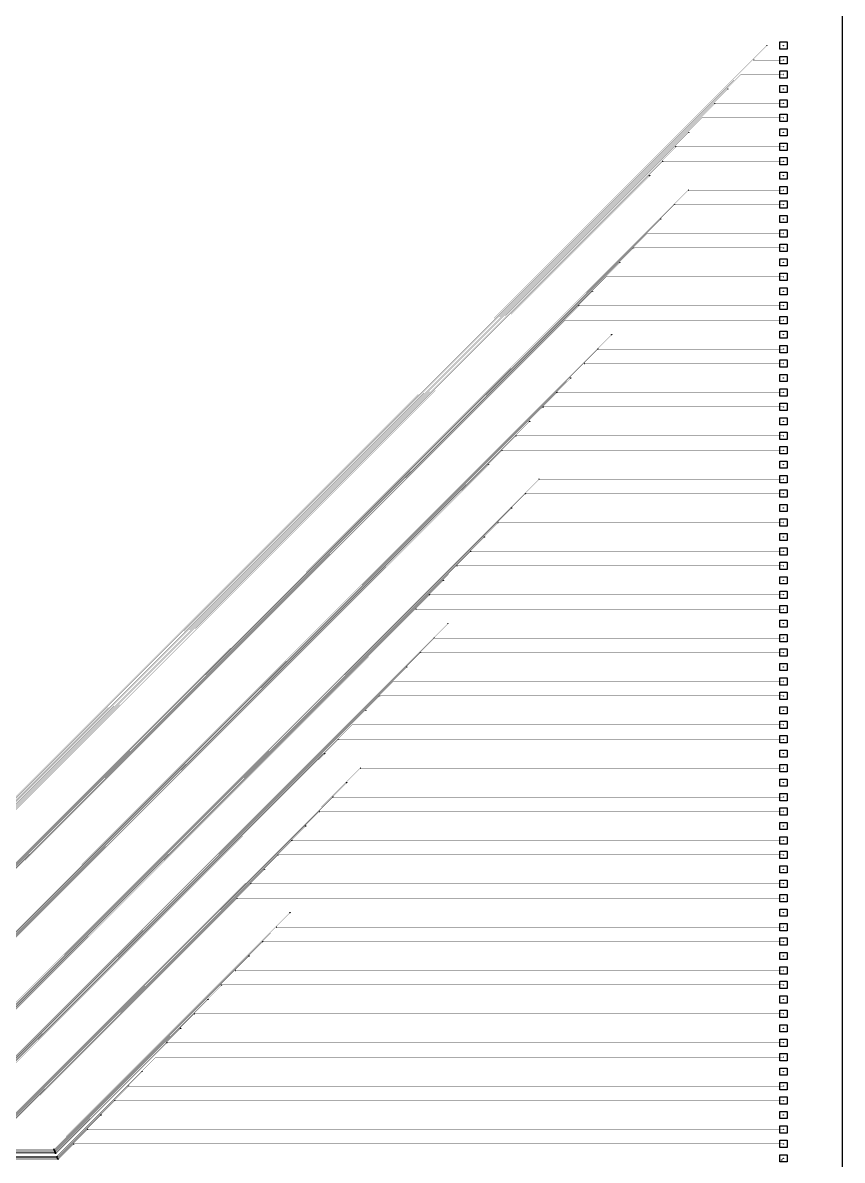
# Model space of a CAD drawing. Extents: x -22715 to 22715, y -22715 to 22715.
# Drawn here: x 11369 to 22715, y -3926 to 11816 of the extents above; entities that cross this region are included whole.
import ezdxf

# ---------------------------------------------------------------- set-up
doc = ezdxf.new("R2010")
doc.units = 0
doc.layers.add('L0D0_0', color=2, linetype='CONTINUOUS')

# ---------------------------------------------------------------- blocks, each defined once
blk = doc.blocks.new('BOND_PADS__150__2')
at = {"layer": 'L0D0_0'}
for points in [[(-1.5, 300.5), (-1.5, 301.5), (-0.5, 301.5), (-0.5, 300.5)], [(-1.5, 298.5), (-1.5, 299.5), (-0.5, 299.5), (-0.5, 298.5)], [(-1.5, 296.5), (-1.5, 297.5), (-0.5, 297.5), (-0.5, 296.5)], [(-1.5, 294.5), (-1.5, 295.5), (-0.5, 295.5), (-0.5, 294.5)], [(-1.5, 292.5), (-1.5, 293.5), (-0.5, 293.5), (-0.5, 292.5)], [(-1.5, 290.5), (-1.5, 291.5), (-0.5, 291.5), (-0.5, 290.5)], [(-1.5, 288.5), (-1.5, 289.5), (-0.5, 289.5), (-0.5, 288.5)], [(-1.5, 286.5), (-1.5, 287.5), (-0.5, 287.5), (-0.5, 286.5)], [(-1.5, 284.5), (-1.5, 285.5), (-0.5, 285.5), (-0.5, 284.5)], [(-1.5, 282.5), (-1.5, 283.5), (-0.5, 283.5), (-0.5, 282.5)], [(-1.5, 280.5), (-1.5, 281.5), (-0.5, 281.5), (-0.5, 280.5)], [(-1.5, 278.5), (-1.5, 279.5), (-0.5, 279.5), (-0.5, 278.5)], [(-1.5, 276.5), (-1.5, 277.5), (-0.5, 277.5), (-0.5, 276.5)], [(-1.5, 274.5), (-1.5, 275.5), (-0.5, 275.5), (-0.5, 274.5)], [(-1.5, 272.5), (-1.5, 273.5), (-0.5, 273.5), (-0.5, 272.5)], [(-1.5, 270.5), (-1.5, 271.5), (-0.5, 271.5), (-0.5, 270.5)], [(-1.5, 268.5), (-1.5, 269.5), (-0.5, 269.5), (-0.5, 268.5)], [(-1.5, 266.5), (-1.5, 267.5), (-0.5, 267.5), (-0.5, 266.5)], [(-1.5, 264.5), (-1.5, 265.5), (-0.5, 265.5), (-0.5, 264.5)], [(-1.5, 262.5), (-1.5, 263.5), (-0.5, 263.5), (-0.5, 262.5)], [(-1.5, 260.5), (-1.5, 261.5), (-0.5, 261.5), (-0.5, 260.5)], [(-1.5, 258.5), (-1.5, 259.5), (-0.5, 259.5), (-0.5, 258.5)], [(-1.5, 256.5), (-1.5, 257.5), (-0.5, 257.5), (-0.5, 256.5)], [(-1.5, 254.5), (-1.5, 255.5), (-0.5, 255.5), (-0.5, 254.5)], [(-1.5, 252.5), (-1.5, 253.5), (-0.5, 253.5), (-0.5, 252.5)], [(-1.5, 250.5), (-1.5, 251.5), (-0.5, 251.5), (-0.5, 250.5)], [(-1.5, 248.5), (-1.5, 249.5), (-0.5, 249.5), (-0.5, 248.5)], [(-1.5, 246.5), (-1.5, 247.5), (-0.5, 247.5), (-0.5, 246.5)], [(-1.5, 244.5), (-1.5, 245.5), (-0.5, 245.5), (-0.5, 244.5)], [(-1.5, 242.5), (-1.5, 243.5), (-0.5, 243.5), (-0.5, 242.5)], [(-1.5, 240.5), (-1.5, 241.5), (-0.5, 241.5), (-0.5, 240.5)], [(-1.5, 238.5), (-1.5, 239.5), (-0.5, 239.5), (-0.5, 238.5)], [(-1.5, 236.5), (-1.5, 237.5), (-0.5, 237.5), (-0.5, 236.5)], [(-1.5, 234.5), (-1.5, 235.5), (-0.5, 235.5), (-0.5, 234.5)], [(-1.5, 232.5), (-1.5, 233.5), (-0.5, 233.5), (-0.5, 232.5)], [(-1.5, 230.5), (-1.5, 231.5), (-0.5, 231.5), (-0.5, 230.5)], [(-1.5, 228.5), (-1.5, 229.5), (-0.5, 229.5), (-0.5, 228.5)], [(-1.5, 226.5), (-1.5, 227.5), (-0.5, 227.5), (-0.5, 226.5)], [(-1.5, 224.5), (-1.5, 225.5), (-0.5, 225.5), (-0.5, 224.5)], [(-1.5, 222.5), (-1.5, 223.5), (-0.5, 223.5), (-0.5, 222.5)], [(-1.5, 220.5), (-1.5, 221.5), (-0.5, 221.5), (-0.5, 220.5)], [(-1.5, 218.5), (-1.5, 219.5), (-0.5, 219.5), (-0.5, 218.5)], [(-1.5, 216.5), (-1.5, 217.5), (-0.5, 217.5), (-0.5, 216.5)], [(-1.5, 214.5), (-1.5, 215.5), (-0.5, 215.5), (-0.5, 214.5)], [(-1.5, 212.5), (-1.5, 213.5), (-0.5, 213.5), (-0.5, 212.5)], [(-1.5, 210.5), (-1.5, 211.5), (-0.5, 211.5), (-0.5, 210.5)], [(-1.5, 208.5), (-1.5, 209.5), (-0.5, 209.5), (-0.5, 208.5)], [(-1.5, 206.5), (-1.5, 207.5), (-0.5, 207.5), (-0.5, 206.5)], [(-1.5, 204.5), (-1.5, 205.5), (-0.5, 205.5), (-0.5, 204.5)], [(-1.5, 202.5), (-1.5, 203.5), (-0.5, 203.5), (-0.5, 202.5)], [(-1.5, 200.5), (-1.5, 201.5), (-0.5, 201.5), (-0.5, 200.5)], [(-1.5, 198.5), (-1.5, 199.5), (-0.5, 199.5), (-0.5, 198.5)], [(-1.5, 196.5), (-1.5, 197.5), (-0.5, 197.5), (-0.5, 196.5)], [(-1.5, 194.5), (-1.5, 195.5), (-0.5, 195.5), (-0.5, 194.5)], [(-1.5, 192.5), (-1.5, 193.5), (-0.5, 193.5), (-0.5, 192.5)], [(-1.5, 190.5), (-1.5, 191.5), (-0.5, 191.5), (-0.5, 190.5)], [(-1.5, 188.5), (-1.5, 189.5), (-0.5, 189.5), (-0.5, 188.5)], [(-1.5, 186.5), (-1.5, 187.5), (-0.5, 187.5), (-0.5, 186.5)], [(-1.5, 184.5), (-1.5, 185.5), (-0.5, 185.5), (-0.5, 184.5)], [(-1.5, 182.5), (-1.5, 183.5), (-0.5, 183.5), (-0.5, 182.5)], [(-1.5, 180.5), (-1.5, 181.5), (-0.5, 181.5), (-0.5, 180.5)], [(-1.5, 178.5), (-1.5, 179.5), (-0.5, 179.5), (-0.5, 178.5)], [(-1.5, 176.5), (-1.5, 177.5), (-0.5, 177.5), (-0.5, 176.5)], [(-1.5, 174.5), (-1.5, 175.5), (-0.5, 175.5), (-0.5, 174.5)], [(-1.5, 172.5), (-1.5, 173.5), (-0.5, 173.5), (-0.5, 172.5)], [(-1.5, 170.5), (-1.5, 171.5), (-0.5, 171.5), (-0.5, 170.5)], [(-1.5, 168.5), (-1.5, 169.5), (-0.5, 169.5), (-0.5, 168.5)], [(-1.5, 166.5), (-1.5, 167.5), (-0.5, 167.5), (-0.5, 166.5)], [(-1.5, 164.5), (-1.5, 165.5), (-0.5, 165.5), (-0.5, 164.5)], [(-1.5, 162.5), (-1.5, 163.5), (-0.5, 163.5), (-0.5, 162.5)], [(-1.5, 160.5), (-1.5, 161.5), (-0.5, 161.5), (-0.5, 160.5)], [(-1.5, 158.5), (-1.5, 159.5), (-0.5, 159.5), (-0.5, 158.5)], [(-1.5, 156.5), (-1.5, 157.5), (-0.5, 157.5), (-0.5, 156.5)], [(-1.5, 154.5), (-1.5, 155.5), (-0.5, 155.5), (-0.5, 154.5)], [(-1.5, 152.5), (-1.5, 153.5), (-0.5, 153.5), (-0.5, 152.5)], [(-1.5, 150.5), (-1.5, 151.5), (-0.5, 151.5), (-0.5, 150.5)], [(-1.5, 148.5), (-1.5, 149.5), (-0.5, 149.5), (-0.5, 148.5)], [(-1.5, 146.5), (-1.5, 147.5), (-0.5, 147.5), (-0.5, 146.5)]]:
    blk.add_lwpolyline(points, close=True, dxfattribs=at)

msp = doc.modelspace()

# ---------------------------------------------------------------- linework, layer by layer
at = {"layer": 'L0D0_0'}
for points in [[(-22715, -22715), (-22715, 22715), (22715, 22715), (22715, -22715)], [(21670, 11498.3), (21668.6, 11499.2), (21668.6, 11500.8), (21670, 11501.7), (21671.5, 11500.8), (21671.5, 11499.2)], [(21670, 11498.3), (21668.6, 11499.2), (21668.6, 11500.8), (21670, 11501.7), (21671.5, 11500.8), (21671.5, 11499.2)], [(21900, 11498.3), (21898.5, 11499.2), (21898.5, 11500.8), (21900, 11501.7), (21901.4, 11500.8), (21901.4, 11499.2)], [(21490, 11298.3), (21488.6, 11299.2), (21488.6, 11300.8), (21490, 11301.7), (21491.5, 11300.8), (21491.5, 11299.2)], [(21490, 11298.3), (21488.6, 11299.2), (21488.6, 11300.8), (21490, 11301.7), (21491.5, 11300.8), (21491.5, 11299.2)], [(21900, 11298.3), (21898.5, 11299.2), (21898.5, 11300.8), (21900, 11301.7), (21901.4, 11300.8), (21901.4, 11299.2)], [(21310, 11098.3), (21308.6, 11099.2), (21308.6, 11100.8), (21310, 11101.7), (21311.5, 11100.8), (21311.5, 11099.2)], [(21310, 11098.3), (21308.6, 11099.2), (21308.6, 11100.8), (21310, 11101.7), (21311.5, 11100.8), (21311.5, 11099.2)], [(21900, 11098.3), (21898.5, 11099.2), (21898.5, 11100.8), (21900, 11101.7), (21901.4, 11100.8), (21901.4, 11099.2)], [(21130, 10898.3), (21128.6, 10899.2), (21128.6, 10900.8), (21130, 10901.7), (21131.5, 10900.8), (21131.5, 10899.2)], [(21130, 10898.3), (21128.6, 10899.2), (21128.6, 10900.8), (21130, 10901.7), (21131.5, 10900.8), (21131.5, 10899.2)], [(21900, 10898.3), (21898.5, 10899.2), (21898.5, 10900.8), (21900, 10901.7), (21901.4, 10900.8), (21901.4, 10899.2)], [(20950, 10698.3), (20948.6, 10699.2), (20948.6, 10700.8), (20950, 10701.7), (20951.5, 10700.8), (20951.5, 10699.2)], [(20950, 10698.3), (20948.6, 10699.2), (20948.6, 10700.8), (20950, 10701.7), (20951.5, 10700.8), (20951.5, 10699.2)], [(21900, 10698.3), (21898.5, 10699.2), (21898.5, 10700.8), (21900, 10701.7), (21901.4, 10700.8), (21901.4, 10699.2)], [(20770, 10498.3), (20768.6, 10499.2), (20768.6, 10500.8), (20770, 10501.7), (20771.5, 10500.8), (20771.5, 10499.2)], [(20770, 10498.3), (20768.6, 10499.2), (20768.6, 10500.8), (20770, 10501.7), (20771.5, 10500.8), (20771.5, 10499.2)], [(21900, 10498.3), (21898.5, 10499.2), (21898.5, 10500.8), (21900, 10501.7), (21901.4, 10500.8), (21901.4, 10499.2)], [(20590, 10298.3), (20588.6, 10299.2), (20588.6, 10300.8), (20590, 10301.7), (20591.5, 10300.8), (20591.5, 10299.2)], [(20590, 10298.3), (20588.6, 10299.2), (20588.6, 10300.8), (20590, 10301.7), (20591.5, 10300.8), (20591.5, 10299.2)], [(21900, 10298.3), (21898.5, 10299.2), (21898.5, 10300.8), (21900, 10301.7), (21901.4, 10300.8), (21901.4, 10299.2)], [(20410, 10098.3), (20408.6, 10099.2), (20408.6, 10100.8), (20410, 10101.7), (20411.5, 10100.8), (20411.5, 10099.2)], [(20410, 10098.3), (20408.6, 10099.2), (20408.6, 10100.8), (20410, 10101.7), (20411.5, 10100.8), (20411.5, 10099.2)], [(21900, 10098.3), (21898.5, 10099.2), (21898.5, 10100.8), (21900, 10101.7), (21901.4, 10100.8), (21901.4, 10099.2)], [(20230, 9898.3), (20228.6, 9899.2), (20228.6, 9900.8), (20230, 9901.7), (20231.5, 9900.8), (20231.5, 9899.2)], [(20230, 9898.3), (20228.6, 9899.2), (20228.6, 9900.8), (20230, 9901.7), (20231.5, 9900.8), (20231.5, 9899.2)], [(21900, 9898.3), (21898.5, 9899.2), (21898.5, 9900.8), (21900, 9901.7), (21901.4, 9900.8), (21901.4, 9899.2)], [(20050, 9698.3), (20048.6, 9699.2), (20048.6, 9700.8), (20050, 9701.7), (20051.5, 9700.8), (20051.5, 9699.2)], [(20050, 9698.3), (20048.6, 9699.2), (20048.6, 9700.8), (20050, 9701.7), (20051.5, 9700.8), (20051.5, 9699.2)], [(21900, 9698.3), (21898.5, 9699.2), (21898.5, 9700.8), (21900, 9701.7), (21901.4, 9700.8), (21901.4, 9699.2)], [(20582.5, 9498.3), (20581.1, 9499.2), (20581.1, 9500.8), (20582.5, 9501.7), (20584, 9500.8), (20584, 9499.2)], [(20582.5, 9498.3), (20581.1, 9499.2), (20581.1, 9500.8), (20582.5, 9501.7), (20584, 9500.8), (20584, 9499.2)], [(21900, 9498.3), (21898.5, 9499.2), (21898.5, 9500.8), (21900, 9501.7), (21901.4, 9500.8), (21901.4, 9499.2)], [(20393.1, 9298.3), (20391.7, 9299.2), (20391.7, 9300.8), (20393.1, 9301.7), (20394.6, 9300.8), (20394.6, 9299.2)], [(20393.1, 9298.3), (20391.7, 9299.2), (20391.7, 9300.8), (20393.1, 9301.7), (20394.6, 9300.8), (20394.6, 9299.2)], [(21900, 9298.3), (21898.5, 9299.2), (21898.5, 9300.8), (21900, 9301.7), (21901.4, 9300.8), (21901.4, 9299.2)], [(20203.7, 9098.3), (20202.3, 9099.2), (20202.3, 9100.8), (20203.7, 9101.7), (20205.2, 9100.8), (20205.2, 9099.2)], [(20203.7, 9098.3), (20202.3, 9099.2), (20202.3, 9100.8), (20203.7, 9101.7), (20205.2, 9100.8), (20205.2, 9099.2)], [(21900, 9098.3), (21898.5, 9099.2), (21898.5, 9100.8), (21900, 9101.7), (21901.4, 9100.8), (21901.4, 9099.2)], [(20014.3, 8898.3), (20012.9, 8899.2), (20012.9, 8900.8), (20014.3, 8901.7), (20015.8, 8900.8), (20015.8, 8899.2)], [(20014.3, 8898.3), (20012.9, 8899.2), (20012.9, 8900.8), (20014.3, 8901.7), (20015.8, 8900.8), (20015.8, 8899.2)], [(21900, 8898.3), (21898.5, 8899.2), (21898.5, 8900.8), (21900, 8901.7), (21901.4, 8900.8), (21901.4, 8899.2)], [(19824.9, 8698.3), (19823.5, 8699.2), (19823.5, 8700.8), (19824.9, 8701.7), (19826.4, 8700.8), (19826.4, 8699.2)], [(19824.9, 8698.3), (19823.5, 8699.2), (19823.5, 8700.8), (19824.9, 8701.7), (19826.4, 8700.8), (19826.4, 8699.2)], [(21900, 8698.3), (21898.5, 8699.2), (21898.5, 8700.8), (21900, 8701.7), (21901.4, 8700.8), (21901.4, 8699.2)], [(19635.5, 8498.3), (19634.1, 8499.2), (19634.1, 8500.8), (19635.5, 8501.7), (19637, 8500.8), (19637, 8499.2)], [(19635.5, 8498.3), (19634.1, 8499.2), (19634.1, 8500.8), (19635.5, 8501.7), (19637, 8500.8), (19637, 8499.2)], [(21900, 8498.3), (21898.5, 8499.2), (21898.5, 8500.8), (21900, 8501.7), (21901.4, 8500.8), (21901.4, 8499.2)], [(19446.1, 8298.3), (19444.7, 8299.2), (19444.7, 8300.8), (19446.1, 8301.7), (19447.6, 8300.8), (19447.6, 8299.2)], [(19446.1, 8298.3), (19444.7, 8299.2), (19444.7, 8300.8), (19446.1, 8301.7), (19447.6, 8300.8), (19447.6, 8299.2)], [(21900, 8298.3), (21898.5, 8299.2), (21898.5, 8300.8), (21900, 8301.7), (21901.4, 8300.8), (21901.4, 8299.2)], [(19256.8, 8098.3), (19255.3, 8099.2), (19255.3, 8100.8), (19256.8, 8101.7), (19258.2, 8100.8), (19258.2, 8099.2)], [(19256.8, 8098.3), (19255.3, 8099.2), (19255.3, 8100.8), (19256.8, 8101.7), (19258.2, 8100.8), (19258.2, 8099.2)], [(21900, 8098.3), (21898.5, 8099.2), (21898.5, 8100.8), (21900, 8101.7), (21901.4, 8100.8), (21901.4, 8099.2)], [(19067.4, 7898.3), (19065.9, 7899.2), (19065.9, 7900.8), (19067.4, 7901.7), (19068.8, 7900.8), (19068.8, 7899.2)], [(19067.4, 7898.3), (19065.9, 7899.2), (19065.9, 7900.8), (19067.4, 7901.7), (19068.8, 7900.8), (19068.8, 7899.2)], [(21900, 7898.3), (21898.5, 7899.2), (21898.5, 7900.8), (21900, 7901.7), (21901.4, 7900.8), (21901.4, 7899.2)], [(18878, 7698.3), (18876.5, 7699.2), (18876.5, 7700.8), (18878, 7701.7), (18879.4, 7700.8), (18879.4, 7699.2)], [(18878, 7698.3), (18876.5, 7699.2), (18876.5, 7700.8), (18878, 7701.7), (18879.4, 7700.8), (18879.4, 7699.2)], [(21900, 7698.3), (21898.5, 7699.2), (21898.5, 7700.8), (21900, 7701.7), (21901.4, 7700.8), (21901.4, 7699.2)], [(19522.5, 7498.3), (19521.1, 7499.2), (19521.1, 7500.8), (19522.5, 7501.7), (19524, 7500.8), (19524, 7499.2)], [(19522.5, 7498.3), (19521.1, 7499.2), (19521.1, 7500.8), (19522.5, 7501.7), (19524, 7500.8), (19524, 7499.2)], [(21900, 7498.3), (21898.5, 7499.2), (21898.5, 7500.8), (21900, 7501.7), (21901.4, 7500.8), (21901.4, 7499.2)], [(19333.1, 7298.3), (19331.7, 7299.2), (19331.7, 7300.8), (19333.1, 7301.7), (19334.6, 7300.8), (19334.6, 7299.2)], [(19333.1, 7298.3), (19331.7, 7299.2), (19331.7, 7300.8), (19333.1, 7301.7), (19334.6, 7300.8), (19334.6, 7299.2)], [(21900, 7298.3), (21898.5, 7299.2), (21898.5, 7300.8), (21900, 7301.7), (21901.4, 7300.8), (21901.4, 7299.2)], [(19143.7, 7098.3), (19142.3, 7099.2), (19142.3, 7100.8), (19143.7, 7101.7), (19145.2, 7100.8), (19145.2, 7099.2)], [(19143.7, 7098.3), (19142.3, 7099.2), (19142.3, 7100.8), (19143.7, 7101.7), (19145.2, 7100.8), (19145.2, 7099.2)], [(21900, 7098.3), (21898.5, 7099.2), (21898.5, 7100.8), (21900, 7101.7), (21901.4, 7100.8), (21901.4, 7099.2)], [(18954.3, 6898.3), (18952.9, 6899.2), (18952.9, 6900.8), (18954.3, 6901.7), (18955.8, 6900.8), (18955.8, 6899.2)], [(18954.3, 6898.3), (18952.9, 6899.2), (18952.9, 6900.8), (18954.3, 6901.7), (18955.8, 6900.8), (18955.8, 6899.2)], [(21900, 6898.3), (21898.5, 6899.2), (21898.5, 6900.8), (21900, 6901.7), (21901.4, 6900.8), (21901.4, 6899.2)], [(18764.9, 6698.3), (18763.5, 6699.2), (18763.5, 6700.8), (18764.9, 6701.7), (18766.4, 6700.8), (18766.4, 6699.2)], [(18764.9, 6698.3), (18763.5, 6699.2), (18763.5, 6700.8), (18764.9, 6701.7), (18766.4, 6700.8), (18766.4, 6699.2)], [(21900, 6698.3), (21898.5, 6699.2), (21898.5, 6700.8), (21900, 6701.7), (21901.4, 6700.8), (21901.4, 6699.2)], [(18575.5, 6498.3), (18574.1, 6499.2), (18574.1, 6500.8), (18575.5, 6501.7), (18577, 6500.8), (18577, 6499.2)], [(18575.5, 6498.3), (18574.1, 6499.2), (18574.1, 6500.8), (18575.5, 6501.7), (18577, 6500.8), (18577, 6499.2)], [(21900, 6498.3), (21898.5, 6499.2), (21898.5, 6500.8), (21900, 6501.7), (21901.4, 6500.8), (21901.4, 6499.2)], [(18386.1, 6298.3), (18384.7, 6299.2), (18384.7, 6300.8), (18386.1, 6301.7), (18387.6, 6300.8), (18387.6, 6299.2)], [(18386.1, 6298.3), (18384.7, 6299.2), (18384.7, 6300.8), (18386.1, 6301.7), (18387.6, 6300.8), (18387.6, 6299.2)], [(21900, 6298.3), (21898.5, 6299.2), (21898.5, 6300.8), (21900, 6301.7), (21901.4, 6300.8), (21901.4, 6299.2)], [(18196.8, 6098.3), (18195.3, 6099.2), (18195.3, 6100.8), (18196.8, 6101.7), (18198.2, 6100.8), (18198.2, 6099.2)], [(18196.8, 6098.3), (18195.3, 6099.2), (18195.3, 6100.8), (18196.8, 6101.7), (18198.2, 6100.8), (18198.2, 6099.2)], [(21900, 6098.3), (21898.5, 6099.2), (21898.5, 6100.8), (21900, 6101.7), (21901.4, 6100.8), (21901.4, 6099.2)], [(18007.4, 5898.3), (18005.9, 5899.2), (18005.9, 5900.8), (18007.4, 5901.7), (18008.8, 5900.8), (18008.8, 5899.2)], [(18007.4, 5898.3), (18005.9, 5899.2), (18005.9, 5900.8), (18007.4, 5901.7), (18008.8, 5900.8), (18008.8, 5899.2)], [(21900, 5898.3), (21898.5, 5899.2), (21898.5, 5900.8), (21900, 5901.7), (21901.4, 5900.8), (21901.4, 5899.2)], [(17818, 5698.3), (17816.5, 5699.2), (17816.5, 5700.8), (17818, 5701.7), (17819.4, 5700.8), (17819.4, 5699.2)], [(17818, 5698.3), (17816.5, 5699.2), (17816.5, 5700.8), (17818, 5701.7), (17819.4, 5700.8), (17819.4, 5699.2)], [(21900, 5698.3), (21898.5, 5699.2), (21898.5, 5700.8), (21900, 5701.7), (21901.4, 5700.8), (21901.4, 5699.2)], [(18517.5, 5498.3), (18516.1, 5499.2), (18516.1, 5500.8), (18517.5, 5501.7), (18519, 5500.8), (18519, 5499.2)], [(18517.5, 5498.3), (18516.1, 5499.2), (18516.1, 5500.8), (18517.5, 5501.7), (18519, 5500.8), (18519, 5499.2)], [(21900, 5498.3), (21898.5, 5499.2), (21898.5, 5500.8), (21900, 5501.7), (21901.4, 5500.8), (21901.4, 5499.2)], [(18328.1, 5298.3), (18326.7, 5299.2), (18326.7, 5300.8), (18328.1, 5301.7), (18329.6, 5300.8), (18329.6, 5299.2)], [(18328.1, 5298.3), (18326.7, 5299.2), (18326.7, 5300.8), (18328.1, 5301.7), (18329.6, 5300.8), (18329.6, 5299.2)], [(21900, 5298.3), (21898.5, 5299.2), (21898.5, 5300.8), (21900, 5301.7), (21901.4, 5300.8), (21901.4, 5299.2)], [(18138.7, 5098.3), (18137.3, 5099.2), (18137.3, 5100.8), (18138.7, 5101.7), (18140.2, 5100.8), (18140.2, 5099.2)], [(18138.7, 5098.3), (18137.3, 5099.2), (18137.3, 5100.8), (18138.7, 5101.7), (18140.2, 5100.8), (18140.2, 5099.2)], [(21900, 5098.3), (21898.5, 5099.2), (21898.5, 5100.8), (21900, 5101.7), (21901.4, 5100.8), (21901.4, 5099.2)], [(17949.3, 4898.3), (17947.9, 4899.2), (17947.9, 4900.8), (17949.3, 4901.7), (17950.8, 4900.8), (17950.8, 4899.2)], [(17949.3, 4898.3), (17947.9, 4899.2), (17947.9, 4900.8), (17949.3, 4901.7), (17950.8, 4900.8), (17950.8, 4899.2)], [(21900, 4898.3), (21898.5, 4899.2), (21898.5, 4900.8), (21900, 4901.7), (21901.4, 4900.8), (21901.4, 4899.2)], [(17759.9, 4698.3), (17758.5, 4699.2), (17758.5, 4700.8), (17759.9, 4701.7), (17761.4, 4700.8), (17761.4, 4699.2)], [(17759.9, 4698.3), (17758.5, 4699.2), (17758.5, 4700.8), (17759.9, 4701.7), (17761.4, 4700.8), (17761.4, 4699.2)], [(21900, 4698.3), (21898.5, 4699.2), (21898.5, 4700.8), (21900, 4701.7), (21901.4, 4700.8), (21901.4, 4699.2)], [(17570.5, 4498.3), (17569.1, 4499.2), (17569.1, 4500.8), (17570.5, 4501.7), (17572, 4500.8), (17572, 4499.2)], [(17570.5, 4498.3), (17569.1, 4499.2), (17569.1, 4500.8), (17570.5, 4501.7), (17572, 4500.8), (17572, 4499.2)], [(21900, 4498.3), (21898.5, 4499.2), (21898.5, 4500.8), (21900, 4501.7), (21901.4, 4500.8), (21901.4, 4499.2)], [(17381.1, 4298.3), (17379.7, 4299.2), (17379.7, 4300.8), (17381.1, 4301.7), (17382.6, 4300.8), (17382.6, 4299.2)], [(17381.1, 4298.3), (17379.7, 4299.2), (17379.7, 4300.8), (17381.1, 4301.7), (17382.6, 4300.8), (17382.6, 4299.2)], [(21900, 4298.3), (21898.5, 4299.2), (21898.5, 4300.8), (21900, 4301.7), (21901.4, 4300.8), (21901.4, 4299.2)], [(17191.8, 4098.3), (17190.3, 4099.2), (17190.3, 4100.8), (17191.8, 4101.7), (17193.2, 4100.8), (17193.2, 4099.2)], [(17191.8, 4098.3), (17190.3, 4099.2), (17190.3, 4100.8), (17191.8, 4101.7), (17193.2, 4100.8), (17193.2, 4099.2)], [(21900, 4098.3), (21898.5, 4099.2), (21898.5, 4100.8), (21900, 4101.7), (21901.4, 4100.8), (21901.4, 4099.2)], [(17002.4, 3898.3), (17000.9, 3899.2), (17000.9, 3900.8), (17002.4, 3901.7), (17003.8, 3900.8), (17003.8, 3899.2)], [(17002.4, 3898.3), (17000.9, 3899.2), (17000.9, 3900.8), (17002.4, 3901.7), (17003.8, 3900.8), (17003.8, 3899.2)], [(21900, 3898.3), (21898.5, 3899.2), (21898.5, 3900.8), (21900, 3901.7), (21901.4, 3900.8), (21901.4, 3899.2)], [(16813, 3698.3), (16811.5, 3699.2), (16811.5, 3700.8), (16813, 3701.7), (16814.4, 3700.8), (16814.4, 3699.2)], [(16813, 3698.3), (16811.5, 3699.2), (16811.5, 3700.8), (16813, 3701.7), (16814.4, 3700.8), (16814.4, 3699.2)], [(21900, 3698.3), (21898.5, 3699.2), (21898.5, 3700.8), (21900, 3701.7), (21901.4, 3700.8), (21901.4, 3699.2)], [(17255, 3498.3), (17253.6, 3499.2), (17253.6, 3500.8), (17255, 3501.7), (17256.5, 3500.8), (17256.5, 3499.2)], [(17255, 3498.3), (17253.6, 3499.2), (17253.6, 3500.8), (17255, 3501.7), (17256.5, 3500.8), (17256.5, 3499.2)], [(21900, 3498.3), (21898.5, 3499.2), (21898.5, 3500.8), (21900, 3501.7), (21901.4, 3500.8), (21901.4, 3499.2)], [(17065.6, 3298.3), (17064.2, 3299.2), (17064.2, 3300.8), (17065.6, 3301.7), (17067.1, 3300.8), (17067.1, 3299.2)], [(17065.6, 3298.3), (17064.2, 3299.2), (17064.2, 3300.8), (17065.6, 3301.7), (17067.1, 3300.8), (17067.1, 3299.2)], [(21900, 3298.3), (21898.5, 3299.2), (21898.5, 3300.8), (21900, 3301.7), (21901.4, 3300.8), (21901.4, 3299.2)], [(16876.2, 3098.3), (16874.8, 3099.2), (16874.8, 3100.8), (16876.2, 3101.7), (16877.7, 3100.8), (16877.7, 3099.2)], [(16876.2, 3098.3), (16874.8, 3099.2), (16874.8, 3100.8), (16876.2, 3101.7), (16877.7, 3100.8), (16877.7, 3099.2)], [(21900, 3098.3), (21898.5, 3099.2), (21898.5, 3100.8), (21900, 3101.7), (21901.4, 3100.8), (21901.4, 3099.2)], [(16686.8, 2898.3), (16685.4, 2899.2), (16685.4, 2900.8), (16686.8, 2901.7), (16688.3, 2900.8), (16688.3, 2899.2)], [(16686.8, 2898.3), (16685.4, 2899.2), (16685.4, 2900.8), (16686.8, 2901.7), (16688.3, 2900.8), (16688.3, 2899.2)], [(21900, 2898.3), (21898.5, 2899.2), (21898.5, 2900.8), (21900, 2901.7), (21901.4, 2900.8), (21901.4, 2899.2)], [(16497.4, 2698.3), (16496, 2699.2), (16496, 2700.8), (16497.4, 2701.7), (16498.9, 2700.8), (16498.9, 2699.2)], [(16497.4, 2698.3), (16496, 2699.2), (16496, 2700.8), (16497.4, 2701.7), (16498.9, 2700.8), (16498.9, 2699.2)], [(21900, 2698.3), (21898.5, 2699.2), (21898.5, 2700.8), (21900, 2701.7), (21901.4, 2700.8), (21901.4, 2699.2)], [(16308, 2498.3), (16306.6, 2499.2), (16306.6, 2500.8), (16308, 2501.7), (16309.5, 2500.8), (16309.5, 2499.2)], [(16308, 2498.3), (16306.6, 2499.2), (16306.6, 2500.8), (16308, 2501.7), (16309.5, 2500.8), (16309.5, 2499.2)], [(21900, 2498.3), (21898.5, 2499.2), (21898.5, 2500.8), (21900, 2501.7), (21901.4, 2500.8), (21901.4, 2499.2)], [(16118.6, 2298.3), (16117.2, 2299.2), (16117.2, 2300.8), (16118.6, 2301.7), (16120.1, 2300.8), (16120.1, 2299.2)], [(16118.6, 2298.3), (16117.2, 2299.2), (16117.2, 2300.8), (16118.6, 2301.7), (16120.1, 2300.8), (16120.1, 2299.2)], [(21900, 2298.3), (21898.5, 2299.2), (21898.5, 2300.8), (21900, 2301.7), (21901.4, 2300.8), (21901.4, 2299.2)], [(15929.3, 2098.3), (15927.8, 2099.2), (15927.8, 2100.8), (15929.3, 2101.7), (15930.7, 2100.8), (15930.7, 2099.2)], [(15929.3, 2098.3), (15927.8, 2099.2), (15927.8, 2100.8), (15929.3, 2101.7), (15930.7, 2100.8), (15930.7, 2099.2)], [(21900, 2098.3), (21898.5, 2099.2), (21898.5, 2100.8), (21900, 2101.7), (21901.4, 2100.8), (21901.4, 2099.2)], [(15739.9, 1898.3), (15738.4, 1899.2), (15738.4, 1900.8), (15739.9, 1901.7), (15741.3, 1900.8), (15741.3, 1899.2)], [(15739.9, 1898.3), (15738.4, 1899.2), (15738.4, 1900.8), (15739.9, 1901.7), (15741.3, 1900.8), (15741.3, 1899.2)], [(21900, 1898.3), (21898.5, 1899.2), (21898.5, 1900.8), (21900, 1901.7), (21901.4, 1900.8), (21901.4, 1899.2)], [(15550.5, 1698.3), (15549, 1699.2), (15549, 1700.8), (15550.5, 1701.7), (15551.9, 1700.8), (15551.9, 1699.2)], [(15550.5, 1698.3), (15549, 1699.2), (15549, 1700.8), (15550.5, 1701.7), (15551.9, 1700.8), (15551.9, 1699.2)], [(21900, 1698.3), (21898.5, 1699.2), (21898.5, 1700.8), (21900, 1701.7), (21901.4, 1700.8), (21901.4, 1699.2)], [(16042.5, 1498.3), (16041.1, 1499.2), (16041.1, 1500.8), (16042.5, 1501.7), (16044, 1500.8), (16044, 1499.2)], [(16042.5, 1498.3), (16041.1, 1499.2), (16041.1, 1500.8), (16042.5, 1501.7), (16044, 1500.8), (16044, 1499.2)], [(21900, 1498.3), (21898.5, 1499.2), (21898.5, 1500.8), (21900, 1501.7), (21901.4, 1500.8), (21901.4, 1499.2)], [(15853.1, 1298.3), (15851.7, 1299.2), (15851.7, 1300.8), (15853.1, 1301.7), (15854.6, 1300.8), (15854.6, 1299.2)], [(15853.1, 1298.3), (15851.7, 1299.2), (15851.7, 1300.8), (15853.1, 1301.7), (15854.6, 1300.8), (15854.6, 1299.2)], [(21900, 1298.3), (21898.5, 1299.2), (21898.5, 1300.8), (21900, 1301.7), (21901.4, 1300.8), (21901.4, 1299.2)], [(15663.7, 1098.3), (15662.3, 1099.2), (15662.3, 1100.8), (15663.7, 1101.7), (15665.2, 1100.8), (15665.2, 1099.2)], [(15663.7, 1098.3), (15662.3, 1099.2), (15662.3, 1100.8), (15663.7, 1101.7), (15665.2, 1100.8), (15665.2, 1099.2)], [(21900, 1098.3), (21898.5, 1099.2), (21898.5, 1100.8), (21900, 1101.7), (21901.4, 1100.8), (21901.4, 1099.2)], [(15474.3, 898.3), (15472.9, 899.2), (15472.9, 900.8), (15474.3, 901.7), (15475.8, 900.8), (15475.8, 899.2)], [(15474.3, 898.3), (15472.9, 899.2), (15472.9, 900.8), (15474.3, 901.7), (15475.8, 900.8), (15475.8, 899.2)], [(21900, 898.3), (21898.5, 899.2), (21898.5, 900.8), (21900, 901.7), (21901.4, 900.8), (21901.4, 899.2)], [(15284.9, 698.3), (15283.5, 699.2), (15283.5, 700.8), (15284.9, 701.7), (15286.4, 700.8), (15286.4, 699.2)], [(15284.9, 698.3), (15283.5, 699.2), (15283.5, 700.8), (15284.9, 701.7), (15286.4, 700.8), (15286.4, 699.2)], [(21900, 698.3), (21898.5, 699.2), (21898.5, 700.8), (21900, 701.7), (21901.4, 700.8), (21901.4, 699.2)], [(15095.5, 498.3), (15094.1, 499.2), (15094.1, 500.8), (15095.5, 501.7), (15097, 500.8), (15097, 499.2)], [(15095.5, 498.3), (15094.1, 499.2), (15094.1, 500.8), (15095.5, 501.7), (15097, 500.8), (15097, 499.2)], [(21900, 498.3), (21898.5, 499.2), (21898.5, 500.8), (21900, 501.7), (21901.4, 500.8), (21901.4, 499.2)], [(14906.1, 298.3), (14904.7, 299.2), (14904.7, 300.8), (14906.1, 301.7), (14907.6, 300.8), (14907.6, 299.2)], [(14906.1, 298.3), (14904.7, 299.2), (14904.7, 300.8), (14906.1, 301.7), (14907.6, 300.8), (14907.6, 299.2)], [(21900, 298.3), (21898.5, 299.2), (21898.5, 300.8), (21900, 301.7), (21901.4, 300.8), (21901.4, 299.2)], [(14716.8, 98.3), (14715.3, 99.2), (14715.3, 100.8), (14716.8, 101.7), (14718.2, 100.8), (14718.2, 99.2)], [(14716.8, 98.3), (14715.3, 99.2), (14715.3, 100.8), (14716.8, 101.7), (14718.2, 100.8), (14718.2, 99.2)], [(21900, 98.3), (21898.5, 99.2), (21898.5, 100.8), (21900, 101.7), (21901.4, 100.8), (21901.4, 99.2)], [(14527.4, -101.7), (14525.9, -100.8), (14525.9, -99.2), (14527.4, -98.3), (14528.8, -99.2), (14528.8, -100.8)], [(14527.4, -101.7), (14525.9, -100.8), (14525.9, -99.2), (14527.4, -98.3), (14528.8, -99.2), (14528.8, -100.8)], [(21900, -101.7), (21898.5, -100.8), (21898.5, -99.2), (21900, -98.3), (21901.4, -99.2), (21901.4, -100.8)], [(14338, -301.7), (14336.5, -300.8), (14336.5, -299.2), (14338, -298.3), (14339.4, -299.2), (14339.4, -300.8)], [(14338, -301.7), (14336.5, -300.8), (14336.5, -299.2), (14338, -298.3), (14339.4, -299.2), (14339.4, -300.8)], [(21900, -301.7), (21898.5, -300.8), (21898.5, -299.2), (21900, -298.3), (21901.4, -299.2), (21901.4, -300.8)], [(15070, -501.7), (15068.6, -500.8), (15068.6, -499.2), (15070, -498.3), (15071.5, -499.2), (15071.5, -500.8)], [(15070, -501.7), (15068.6, -500.8), (15068.6, -499.2), (15070, -498.3), (15071.5, -499.2), (15071.5, -500.8)], [(21900, -501.7), (21898.5, -500.8), (21898.5, -499.2), (21900, -498.3), (21901.4, -499.2), (21901.4, -500.8)], [(14880.6, -701.7), (14879.2, -700.8), (14879.2, -699.2), (14880.6, -698.3), (14882.1, -699.2), (14882.1, -700.8)], [(14880.6, -701.7), (14879.2, -700.8), (14879.2, -699.2), (14880.6, -698.3), (14882.1, -699.2), (14882.1, -700.8)], [(21900, -701.7), (21898.5, -700.8), (21898.5, -699.2), (21900, -698.3), (21901.4, -699.2), (21901.4, -700.8)], [(14691.2, -901.7), (14689.8, -900.8), (14689.8, -899.2), (14691.2, -898.3), (14692.7, -899.2), (14692.7, -900.8)], [(14691.2, -901.7), (14689.8, -900.8), (14689.8, -899.2), (14691.2, -898.3), (14692.7, -899.2), (14692.7, -900.8)], [(21900, -901.7), (21898.5, -900.8), (21898.5, -899.2), (21900, -898.3), (21901.4, -899.2), (21901.4, -900.8)], [(14501.8, -1101.7), (14500.4, -1100.8), (14500.4, -1099.2), (14501.8, -1098.3), (14503.3, -1099.2), (14503.3, -1100.8)], [(14501.8, -1101.7), (14500.4, -1100.8), (14500.4, -1099.2), (14501.8, -1098.3), (14503.3, -1099.2), (14503.3, -1100.8)], [(21900, -1101.7), (21898.5, -1100.8), (21898.5, -1099.2), (21900, -1098.3), (21901.4, -1099.2), (21901.4, -1100.8)], [(14312.4, -1301.7), (14311, -1300.8), (14311, -1299.2), (14312.4, -1298.3), (14313.9, -1299.2), (14313.9, -1300.8)], [(14312.4, -1301.7), (14311, -1300.8), (14311, -1299.2), (14312.4, -1298.3), (14313.9, -1299.2), (14313.9, -1300.8)], [(21900, -1301.7), (21898.5, -1300.8), (21898.5, -1299.2), (21900, -1298.3), (21901.4, -1299.2), (21901.4, -1300.8)], [(14123, -1501.7), (14121.6, -1500.8), (14121.6, -1499.2), (14123, -1498.3), (14124.5, -1499.2), (14124.5, -1500.8)], [(14123, -1501.7), (14121.6, -1500.8), (14121.6, -1499.2), (14123, -1498.3), (14124.5, -1499.2), (14124.5, -1500.8)], [(21900, -1501.7), (21898.5, -1500.8), (21898.5, -1499.2), (21900, -1498.3), (21901.4, -1499.2), (21901.4, -1500.8)], [(13933.6, -1701.7), (13932.2, -1700.8), (13932.2, -1699.2), (13933.6, -1698.3), (13935.1, -1699.2), (13935.1, -1700.8)], [(13933.6, -1701.7), (13932.2, -1700.8), (13932.2, -1699.2), (13933.6, -1698.3), (13935.1, -1699.2), (13935.1, -1700.8)], [(21900, -1701.7), (21898.5, -1700.8), (21898.5, -1699.2), (21900, -1698.3), (21901.4, -1699.2), (21901.4, -1700.8)], [(13744.3, -1901.7), (13742.8, -1900.8), (13742.8, -1899.2), (13744.3, -1898.3), (13745.7, -1899.2), (13745.7, -1900.8)], [(13744.3, -1901.7), (13742.8, -1900.8), (13742.8, -1899.2), (13744.3, -1898.3), (13745.7, -1899.2), (13745.7, -1900.8)], [(21900, -1901.7), (21898.5, -1900.8), (21898.5, -1899.2), (21900, -1898.3), (21901.4, -1899.2), (21901.4, -1900.8)], [(13554.9, -2101.7), (13553.4, -2100.8), (13553.4, -2099.2), (13554.9, -2098.3), (13556.3, -2099.2), (13556.3, -2100.8)], [(13554.9, -2101.7), (13553.4, -2100.8), (13553.4, -2099.2), (13554.9, -2098.3), (13556.3, -2099.2), (13556.3, -2100.8)], [(21900, -2101.7), (21898.5, -2100.8), (21898.5, -2099.2), (21900, -2098.3), (21901.4, -2099.2), (21901.4, -2100.8)], [(13365.5, -2301.7), (13364, -2300.8), (13364, -2299.2), (13365.5, -2298.3), (13366.9, -2299.2), (13366.9, -2300.8)], [(13365.5, -2301.7), (13364, -2300.8), (13364, -2299.2), (13365.5, -2298.3), (13366.9, -2299.2), (13366.9, -2300.8)], [(21900, -2301.7), (21898.5, -2300.8), (21898.5, -2299.2), (21900, -2298.3), (21901.4, -2299.2), (21901.4, -2300.8)], [(13211.4, -2501.7), (13210, -2500.8), (13210, -2499.2), (13211.4, -2498.3), (13212.9, -2499.2), (13212.9, -2500.8)], [(13211.4, -2501.7), (13210, -2500.8), (13210, -2499.2), (13211.4, -2498.3), (13212.9, -2499.2), (13212.9, -2500.8)], [(21900, -2501.7), (21898.5, -2500.8), (21898.5, -2499.2), (21900, -2498.3), (21901.4, -2499.2), (21901.4, -2500.8)], [(13022, -2701.7), (13020.6, -2700.8), (13020.6, -2699.2), (13022, -2698.3), (13023.5, -2699.2), (13023.5, -2700.8)], [(13022, -2701.7), (13020.6, -2700.8), (13020.6, -2699.2), (13022, -2698.3), (13023.5, -2699.2), (13023.5, -2700.8)], [(21900, -2701.7), (21898.5, -2700.8), (21898.5, -2699.2), (21900, -2698.3), (21901.4, -2699.2), (21901.4, -2700.8)], [(12832.6, -2901.7), (12831.2, -2900.8), (12831.2, -2899.2), (12832.6, -2898.3), (12834.1, -2899.2), (12834.1, -2900.8)], [(12832.6, -2901.7), (12831.2, -2900.8), (12831.2, -2899.2), (12832.6, -2898.3), (12834.1, -2899.2), (12834.1, -2900.8)], [(21900, -2901.7), (21898.5, -2900.8), (21898.5, -2899.2), (21900, -2898.3), (21901.4, -2899.2), (21901.4, -2900.8)], [(12643.2, -3101.7), (12641.8, -3100.8), (12641.8, -3099.2), (12643.2, -3098.3), (12644.7, -3099.2), (12644.7, -3100.8)], [(12643.2, -3101.7), (12641.8, -3100.8), (12641.8, -3099.2), (12643.2, -3098.3), (12644.7, -3099.2), (12644.7, -3100.8)], [(21900, -3101.7), (21898.5, -3100.8), (21898.5, -3099.2), (21900, -3098.3), (21901.4, -3099.2), (21901.4, -3100.8)], [(12453.9, -3301.7), (12452.4, -3300.8), (12452.4, -3299.2), (12453.9, -3298.3), (12455.3, -3299.2), (12455.3, -3300.8)], [(12453.9, -3301.7), (12452.4, -3300.8), (12452.4, -3299.2), (12453.9, -3298.3), (12455.3, -3299.2), (12455.3, -3300.8)], [(21900, -3301.7), (21898.5, -3300.8), (21898.5, -3299.2), (21900, -3298.3), (21901.4, -3299.2), (21901.4, -3300.8)], [(12264.5, -3501.7), (12263, -3500.8), (12263, -3499.2), (12264.5, -3498.3), (12265.9, -3499.2), (12265.9, -3500.8)], [(12264.5, -3501.7), (12263, -3500.8), (12263, -3499.2), (12264.5, -3498.3), (12265.9, -3499.2), (12265.9, -3500.8)], [(21900, -3501.7), (21898.5, -3500.8), (21898.5, -3499.2), (21900, -3498.3), (21901.4, -3499.2), (21901.4, -3500.8)], [(11800, -3771.7), (11798.6, -3770.8), (11798.6, -3769.2), (11800, -3768.3), (11801.5, -3769.2), (11801.5, -3770.8)], [(11800, -3771.7), (11798.6, -3770.8), (11798.6, -3769.2), (11800, -3768.3), (11801.5, -3769.2), (11801.5, -3770.8)], [(11803.1, -3779.2), (11801.7, -3778.3), (11801.7, -3776.7), (11803.1, -3775.8), (11804.6, -3776.7), (11804.6, -3778.3)], [(11803.1, -3779.2), (11801.7, -3778.3), (11801.7, -3776.7), (11803.1, -3775.8), (11804.6, -3776.7), (11804.6, -3778.3)], [(12075.1, -3701.7), (12073.6, -3700.8), (12073.6, -3699.2), (12075.1, -3698.3), (12076.5, -3699.2), (12076.5, -3700.8)], [(12075.1, -3701.7), (12073.6, -3700.8), (12073.6, -3699.2), (12075.1, -3698.3), (12076.5, -3699.2), (12076.5, -3700.8)], [(21900, -3701.7), (21898.5, -3700.8), (21898.5, -3699.2), (21900, -3698.3), (21901.4, -3699.2), (21901.4, -3700.8)], [(11806.2, -3786.7), (11804.8, -3785.8), (11804.8, -3784.2), (11806.2, -3783.3), (11807.7, -3784.2), (11807.7, -3785.8)], [(11806.2, -3786.7), (11804.8, -3785.8), (11804.8, -3784.2), (11806.2, -3783.3), (11807.7, -3784.2), (11807.7, -3785.8)], [(11809.3, -3794.2), (11807.9, -3793.3), (11807.9, -3791.7), (11809.3, -3790.8), (11810.8, -3791.7), (11810.8, -3793.3)], [(11809.3, -3794.2), (11807.9, -3793.3), (11807.9, -3791.7), (11809.3, -3790.8), (11810.8, -3791.7), (11810.8, -3793.3)], [(11812.4, -3801.7), (11811, -3800.8), (11811, -3799.2), (11812.4, -3798.3), (11813.9, -3799.2), (11813.9, -3800.8)], [(11812.4, -3801.7), (11811, -3800.8), (11811, -3799.2), (11812.4, -3798.3), (11813.9, -3799.2), (11813.9, -3800.8)], [(11815.5, -3809.2), (11814.1, -3808.3), (11814.1, -3806.7), (11815.5, -3805.8), (11817, -3806.7), (11817, -3808.3)], [(11815.5, -3809.2), (11814.1, -3808.3), (11814.1, -3806.7), (11815.5, -3805.8), (11817, -3806.7), (11817, -3808.3)], [(11818.6, -3816.7), (11817.2, -3815.8), (11817.2, -3814.2), (11818.6, -3813.3), (11820.1, -3814.2), (11820.1, -3815.8)], [(11818.6, -3816.7), (11817.2, -3815.8), (11817.2, -3814.2), (11818.6, -3813.3), (11820.1, -3814.2), (11820.1, -3815.8)], [(11821.8, -3824.2), (11820.3, -3823.3), (11820.3, -3821.7), (11821.8, -3820.8), (11823.2, -3821.7), (11823.2, -3823.3)], [(11821.8, -3824.2), (11820.3, -3823.3), (11820.3, -3821.7), (11821.8, -3820.8), (11823.2, -3821.7), (11823.2, -3823.3)], [(11824.9, -3831.7), (11823.4, -3830.8), (11823.4, -3829.2), (11824.9, -3828.3), (11826.3, -3829.2), (11826.3, -3830.8)], [(11824.9, -3831.7), (11823.4, -3830.8), (11823.4, -3829.2), (11824.9, -3828.3), (11826.3, -3829.2), (11826.3, -3830.8)], [(11828, -3839.2), (11826.5, -3838.3), (11826.5, -3836.7), (11828, -3835.8), (11829.4, -3836.7), (11829.4, -3838.3)], [(11828, -3839.2), (11826.5, -3838.3), (11826.5, -3836.7), (11828, -3835.8), (11829.4, -3836.7), (11829.4, -3838.3)], [(11841.4, -3871.7), (11840, -3870.8), (11840, -3869.2), (11841.4, -3868.3), (11842.9, -3869.2), (11842.9, -3870.8)], [(11841.4, -3871.7), (11840, -3870.8), (11840, -3869.2), (11841.4, -3868.3), (11842.9, -3869.2), (11842.9, -3870.8)], [(11844.5, -3879.2), (11843.1, -3878.3), (11843.1, -3876.7), (11844.5, -3875.8), (11846, -3876.7), (11846, -3878.3)], [(11844.5, -3879.2), (11843.1, -3878.3), (11843.1, -3876.7), (11844.5, -3875.8), (11846, -3876.7), (11846, -3878.3)], [(11847.6, -3886.7), (11846.2, -3885.8), (11846.2, -3884.2), (11847.6, -3883.3), (11849.1, -3884.2), (11849.1, -3885.8)], [(11847.6, -3886.7), (11846.2, -3885.8), (11846.2, -3884.2), (11847.6, -3883.3), (11849.1, -3884.2), (11849.1, -3885.8)], [(11850.7, -3894.2), (11849.3, -3893.3), (11849.3, -3891.7), (11850.7, -3890.8), (11852.2, -3891.7), (11852.2, -3893.3)], [(11850.7, -3894.2), (11849.3, -3893.3), (11849.3, -3891.7), (11850.7, -3890.8), (11852.2, -3891.7), (11852.2, -3893.3)], [(11853.9, -3901.7), (11852.4, -3900.8), (11852.4, -3899.2), (11853.9, -3898.3), (11855.3, -3899.2), (11855.3, -3900.8)], [(11853.9, -3901.7), (11852.4, -3900.8), (11852.4, -3899.2), (11853.9, -3898.3), (11855.3, -3899.2), (11855.3, -3900.8)], [(11857, -3909.2), (11855.5, -3908.3), (11855.5, -3906.7), (11857, -3905.8), (11858.4, -3906.7), (11858.4, -3908.3)], [(11857, -3909.2), (11855.5, -3908.3), (11855.5, -3906.7), (11857, -3905.8), (11858.4, -3906.7), (11858.4, -3908.3)], [(11860.1, -3916.7), (11858.6, -3915.8), (11858.6, -3914.2), (11860.1, -3913.3), (11861.5, -3914.2), (11861.5, -3915.8)], [(11860.1, -3916.7), (11858.6, -3915.8), (11858.6, -3914.2), (11860.1, -3913.3), (11861.5, -3914.2), (11861.5, -3915.8)], [(21877.5, -3924.2), (21876, -3923.3), (21876, -3921.7), (21877.5, -3920.8), (21878.9, -3921.7), (21878.9, -3923.3)], [(21877.5, -3924.2), (21876, -3923.3), (21876, -3921.7), (21877.5, -3920.8), (21878.9, -3921.7), (21878.9, -3923.3)], [(21900, -3901.7), (21898.5, -3900.8), (21898.5, -3899.2), (21900, -3898.3), (21901.4, -3899.2), (21901.4, -3900.8)]]:
    msp.add_lwpolyline(points, close=True, dxfattribs=at)
at = {"layer": 'L0D0_0', "const_width": 3}
for points in [[(7000, -3170), (21670, 11500)], [(21670, 11500), (21900, 11500)], [(7012.5, -3177.5), (21490, 11300)], [(21490, 11300), (21900, 11300)], [(7025, -3185), (21310, 11100)], [(21310, 11100), (21900, 11100)], [(7037.5, -3192.5), (21130, 10900)], [(21130, 10900), (21900, 10900)], [(7050, -3200), (20950, 10700)], [(20950, 10700), (21900, 10700)], [(7062.5, -3207.5), (20770, 10500)], [(20770, 10500), (21900, 10500)], [(7075, -3215), (20590, 10300)], [(20590, 10300), (21900, 10300)], [(7087.5, -3222.5), (20410, 10100)], [(20410, 10100), (21900, 10100)], [(7100, -3230), (20230, 9900)], [(20230, 9900), (21900, 9900)], [(7112.5, -3237.5), (20050, 9700)], [(20050, 9700), (21900, 9700)], [(7812.5, -3270), (20582.5, 9500)], [(20582.5, 9500), (21900, 9500)], [(7815.6, -3277.5), (20393.1, 9300)], [(20393.1, 9300), (21900, 9300)], [(7818.7, -3285), (20203.7, 9100)], [(20203.7, 9100), (21900, 9100)], [(7821.8, -3292.5), (20014.3, 8900)], [(20014.3, 8900), (21900, 8900)], [(7824.9, -3300), (19824.9, 8700)], [(19824.9, 8700), (21900, 8700)], [(7828, -3307.5), (19635.5, 8500)], [(19635.5, 8500), (21900, 8500)], [(7831.1, -3315), (19446.1, 8300)], [(19446.1, 8300), (21900, 8300)], [(7834.3, -3322.5), (19256.8, 8100)], [(19256.8, 8100), (21900, 8100)], [(7837.4, -3330), (19067.4, 7900)], [(19067.4, 7900), (21900, 7900)], [(7840.5, -3337.5), (18878, 7700)], [(18878, 7700), (21900, 7700)], [(8652.5, -3370), (19522.5, 7500)], [(19522.5, 7500), (21900, 7500)], [(8655.6, -3377.5), (19333.1, 7300)], [(19333.1, 7300), (21900, 7300)], [(8658.7, -3385), (19143.7, 7100)], [(19143.7, 7100), (21900, 7100)], [(8661.8, -3392.5), (18954.3, 6900)], [(18954.3, 6900), (21900, 6900)], [(8664.9, -3400), (18764.9, 6700)], [(18764.9, 6700), (21900, 6700)], [(8668, -3407.5), (18575.5, 6500)], [(18575.5, 6500), (21900, 6500)], [(8671.1, -3415), (18386.1, 6300)], [(18386.1, 6300), (21900, 6300)], [(8674.3, -3422.5), (18196.8, 6100)], [(18196.8, 6100), (21900, 6100)], [(8677.4, -3430), (18007.4, 5900)], [(18007.4, 5900), (21900, 5900)], [(8680.5, -3437.5), (17818, 5700)], [(17818, 5700), (21900, 5700)], [(9547.5, -3470), (18517.5, 5500)], [(18517.5, 5500), (21900, 5500)], [(9550.6, -3477.5), (18328.1, 5300)], [(18328.1, 5300), (21900, 5300)], [(9553.7, -3485), (18138.7, 5100)], [(18138.7, 5100), (21900, 5100)], [(9556.8, -3492.5), (17949.3, 4900)], [(17949.3, 4900), (21900, 4900)], [(9559.9, -3500), (17759.9, 4700)], [(17759.9, 4700), (21900, 4700)], [(9563, -3507.5), (17570.5, 4500)], [(17570.5, 4500), (21900, 4500)], [(9566.1, -3515), (17381.1, 4300)], [(17381.1, 4300), (21900, 4300)], [(9569.3, -3522.5), (17191.8, 4100)], [(17191.8, 4100), (21900, 4100)], [(9572.4, -3530), (17002.4, 3900)], [(17002.4, 3900), (21900, 3900)], [(9575.5, -3537.5), (16813, 3700)], [(16813, 3700), (21900, 3700)], [(10185, -3570), (17255, 3500)], [(17255, 3500), (21900, 3500)], [(10188.1, -3577.5), (17065.6, 3300)], [(17065.6, 3300), (21900, 3300)], [(10191.2, -3585), (16876.2, 3100)], [(16876.2, 3100), (21900, 3100)], [(10194.3, -3592.5), (16686.8, 2900)], [(16686.8, 2900), (21900, 2900)], [(10197.4, -3600), (16497.4, 2700)], [(16497.4, 2700), (21900, 2700)], [(10200.5, -3607.5), (16308, 2500)], [(16308, 2500), (21900, 2500)], [(10203.6, -3615), (16118.6, 2300)], [(16118.6, 2300), (21900, 2300)], [(10206.8, -3622.5), (15929.3, 2100)], [(15929.3, 2100), (21900, 2100)], [(10209.9, -3630), (15739.9, 1900)], [(15739.9, 1900), (21900, 1900)], [(10213, -3637.5), (15550.5, 1700)], [(15550.5, 1700), (21900, 1700)], [(10872.5, -3670), (16042.5, 1500)], [(16042.5, 1500), (21900, 1500)], [(10875.6, -3677.5), (15853.1, 1300)], [(15853.1, 1300), (21900, 1300)], [(10878.7, -3685), (15663.7, 1100)], [(15663.7, 1100), (21900, 1100)], [(10881.8, -3692.5), (15474.3, 900)], [(15474.3, 900), (21900, 900)], [(10884.9, -3700), (15284.9, 700)], [(15284.9, 700), (21900, 700)], [(10888, -3707.5), (15095.5, 500)], [(15095.5, 500), (21900, 500)], [(10891.1, -3715), (14906.1, 300)], [(14906.1, 300), (21900, 300)], [(10894.3, -3722.5), (14716.8, 100)], [(14716.8, 100), (21900, 100)], [(10897.4, -3730), (14527.4, -100)], [(14527.4, -100), (21900, -100)], [(10900.5, -3737.5), (14338, -300)], [(14338, -300), (21900, -300)], [(11800, -3770), (15070, -500)], [(15070, -500), (21900, -500)], [(11803.1, -3777.5), (14880.6, -700)], [(14880.6, -700), (21900, -700)], [(11806.2, -3785), (14691.2, -900)], [(14691.2, -900), (21900, -900)], [(11809.3, -3792.5), (14501.8, -1100)], [(14501.8, -1100), (21900, -1100)], [(11812.4, -3800), (14312.4, -1300)], [(14312.4, -1300), (21900, -1300)], [(11815.5, -3807.5), (14123, -1500)], [(14123, -1500), (21900, -1500)], [(11818.6, -3815), (13933.6, -1700)], [(13933.6, -1700), (21900, -1700)], [(11821.8, -3822.5), (13744.3, -1900)], [(13744.3, -1900), (21900, -1900)], [(11824.9, -3830), (13554.9, -2100)], [(13554.9, -2100), (21900, -2100)], [(11828, -3837.5), (13365.5, -2300)], [(13365.5, -2300), (21900, -2300)], [(11841.4, -3870), (13211.4, -2500)], [(13211.4, -2500), (21900, -2500)], [(11844.5, -3877.5), (13022, -2700)], [(13022, -2700), (21900, -2700)], [(11847.6, -3885), (12832.6, -2900)], [(12832.6, -2900), (21900, -2900)], [(11850.7, -3892.5), (12643.2, -3100)], [(12643.2, -3100), (21900, -3100)], [(11853.9, -3900), (12453.9, -3300)], [(12453.9, -3300), (21900, -3300)], [(11857, -3907.5), (12264.5, -3500)], [(12264.5, -3500), (21900, -3500)], [(877.5, -3777.5), (11803.1, -3777.5)], [(970, -3770), (11800, -3770)], [(11860.1, -3915), (12075.1, -3700)], [(12075.1, -3700), (21900, -3700)], [(137.5, -3837.5), (11828, -3837.5)], [(230, -3830), (11824.9, -3830)], [(322.5, -3822.5), (11821.8, -3822.5)], [(322.5, -3922.5), (21877.5, -3922.5)], [(415, -3815), (11818.6, -3815)], [(415, -3915), (11860.1, -3915)], [(507.5, -3807.5), (11815.5, -3807.5)], [(507.5, -3907.5), (11857, -3907.5)], [(600, -3800), (11812.4, -3800)], [(600, -3900), (11853.9, -3900)], [(692.5, -3792.5), (11809.3, -3792.5)], [(692.5, -3892.5), (11850.7, -3892.5)], [(785, -3785), (11806.2, -3785)], [(785, -3885), (11847.6, -3885)], [(877.5, -3877.5), (11844.5, -3877.5)], [(970, -3870), (11841.4, -3870)], [(21877.5, -3922.5), (21900, -3900)]]:
    msp.add_lwpolyline(points, dxfattribs=at)

# ---------------------------------------------------------------- block references
at = {"xscale": 100, "yscale": 100}
msp.add_blockref('BOND_PADS__150__2', (22000, -18600), dxfattribs=at)

doc.saveas('drawing.dxf')
